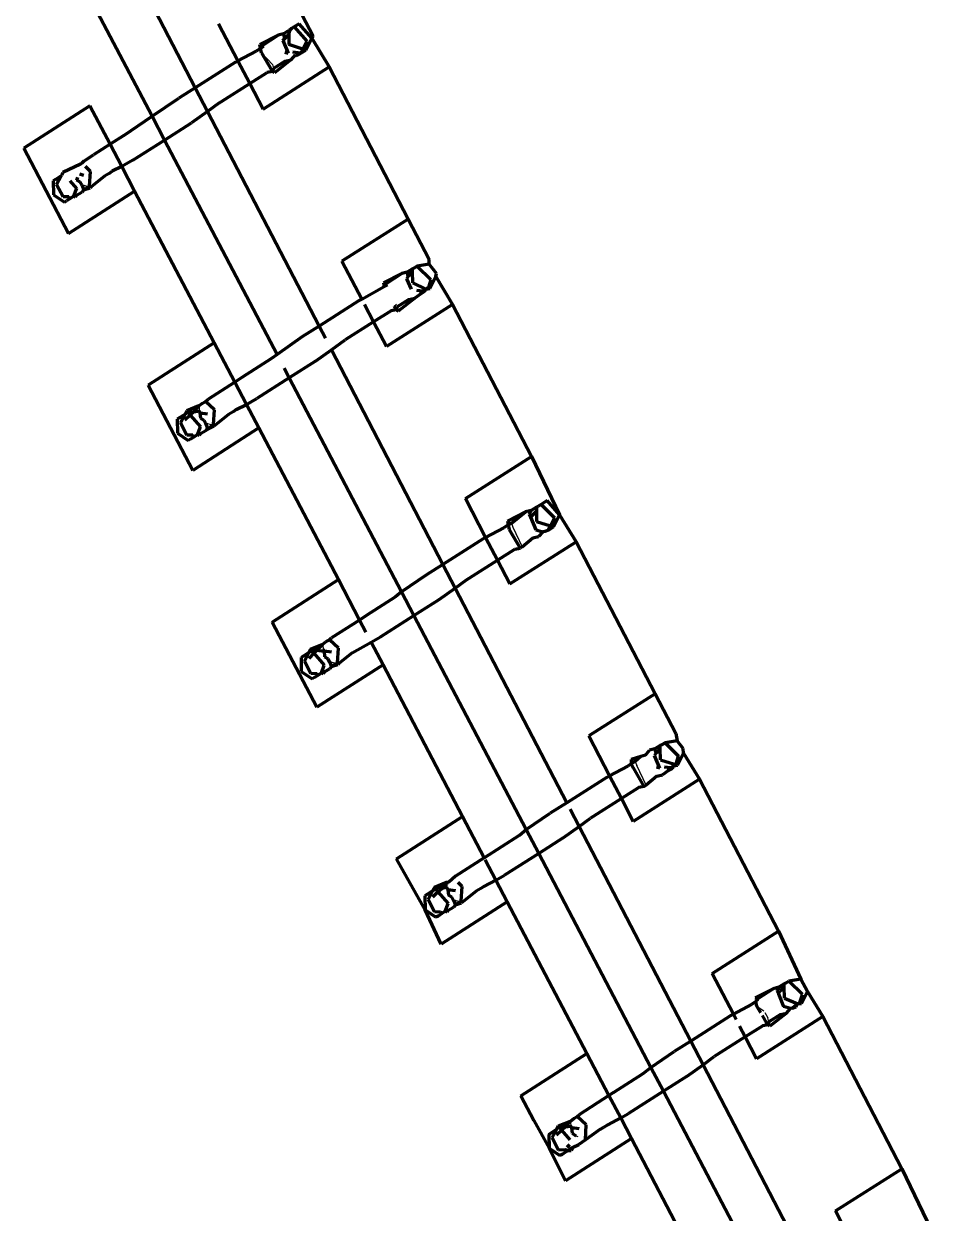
# Model space of a CAD drawing. Header units: millimetres. Extents: x 4307 to 31003, y 2809 to 20009.
# Drawn here: x 19234.49 to 19251.96, y 8599.74 to 8622.64 of the extents above; entities that cross this region are included whole.
import ezdxf

# ---------------------------------------------------------------- set-up
doc = ezdxf.new("R2010")
doc.units = ezdxf.units.MM
doc.layers.add('ProfileEdges', color=7, linetype='Continuous')

msp = doc.modelspace()

# ---------------------------------------------------------------- linework, layer by layer
for p, q in [((19239.034, 8622.238), (19239.073, 8622.214)), ((19239.069, 8622.082), (19239.28, 8621.854)), ((19239.298, 8621.778), (19239.259, 8621.753)), ((19239.28, 8621.854), (19239.298, 8621.778)), ((19235.512, 8619.654), (19235.516, 8619.628)), ((19235.741, 8619.499), (19235.609, 8619.536)), ((19235.768, 8619.483), (19235.741, 8619.499)), ((19241.458, 8617.624), (19241.418, 8617.649)), ((19241.458, 8617.624), (19241.477, 8617.59)), ((19241.621, 8617.202), (19241.67, 8617.24)), ((19237.862, 8615.28), (19237.866, 8615.255)), ((19237.866, 8615.255), (19237.87, 8615.184)), ((19238.125, 8614.91), (19237.994, 8614.947)), ((19238.152, 8614.894), (19238.125, 8614.91)), ((19243.803, 8613.06), (19243.878, 8613.026)), ((19243.878, 8613.026), (19243.908, 8612.945)), ((19243.908, 8612.945), (19244.086, 8612.568)), ((19240.247, 8610.691), (19240.251, 8610.666)), ((19240.251, 8610.666), (19240.254, 8610.595)), ((19240.509, 8610.321), (19240.378, 8610.357)), ((19240.537, 8610.305), (19240.509, 8610.321)), ((19246.187, 8608.471), (19246.263, 8608.437)), ((19246.263, 8608.437), (19246.292, 8608.356)), ((19246.47, 8607.979), (19246.292, 8608.356)), ((19242.631, 8606.102), (19242.635, 8606.076)), ((19242.635, 8606.076), (19242.639, 8606.006)), ((19242.893, 8605.731), (19242.762, 8605.768)), ((19242.921, 8605.716), (19242.893, 8605.731)), ((19248.606, 8603.725), (19248.739, 8603.634)), ((19248.757, 8603.603), (19248.817, 8603.497)), ((19248.796, 8603.396), (19248.835, 8603.421)), ((19248.835, 8603.421), (19248.817, 8603.497)), ((19245.015, 8601.513), (19245.019, 8601.487)), ((19245.019, 8601.487), (19245.023, 8601.416)), ((19245.167, 8601.205), (19245.124, 8601.223))]:
    msp.add_line(p, q)
at = {"layer": 'ProfileEdges', "lineweight": 211}
for p, q in [((19235.646, 8625.542), (19237.793, 8621.408)), ((19236.963, 8620.858), (19234.802, 8624.98)), ((19239.518, 8623.451), (19240.063, 8622.402)), ((19238.614, 8621.927), (19238.243, 8622.641)), ((19239.698, 8622.578), (19239.646, 8622.545)), ((19239.796, 8622.637), (19239.698, 8622.578)), ((19239.698, 8622.578), (19239.942, 8622.304)), ((19240.038, 8622.362), (19239.796, 8622.637)), ((19239.034, 8622.238), (19239.388, 8622.42)), ((19239.073, 8622.214), (19239.388, 8622.42)), ((19239.489, 8622.446), (19239.388, 8622.42)), ((19239.481, 8622.32), (19239.513, 8622.352)), ((19239.489, 8622.446), (19239.591, 8622.508)), ((19239.489, 8622.446), (19239.513, 8622.352)), ((19239.513, 8622.352), (19239.593, 8622.433)), ((19239.62, 8622.52), (19239.591, 8622.508)), ((19239.591, 8622.508), (19239.593, 8622.433)), ((19239.593, 8622.433), (19239.62, 8622.52)), ((19239.593, 8622.433), (19239.596, 8622.237)), ((19239.646, 8622.545), (19239.62, 8622.52)), ((19239.924, 8622.131), (19240.038, 8622.362)), ((19240.063, 8622.402), (19240.038, 8622.362)), ((19240.038, 8622.362), (19240.373, 8621.807)), ((19238.614, 8621.927), (19238.966, 8622.113)), ((19239.05, 8622.166), (19238.966, 8622.113)), ((19239.05, 8622.166), (19239.034, 8622.238)), ((19239.073, 8622.214), (19239.05, 8622.166)), ((19239.11, 8622.204), (19239.05, 8622.166)), ((19239.069, 8622.082), (19239.05, 8622.166)), ((19239.481, 8622.32), (19239.582, 8622.073)), ((19239.864, 8622.151), (19239.596, 8622.237)), ((19239.824, 8622.071), (19239.864, 8622.151)), ((19239.824, 8622.071), (19239.924, 8622.131)), ((19239.864, 8622.151), (19239.942, 8622.304)), ((19239.924, 8622.131), (19239.864, 8622.151)), ((19238.567, 8621.901), (19237.793, 8621.408)), ((19238.567, 8621.901), (19238.614, 8621.927)), ((19238.842, 8621.488), (19238.614, 8621.927)), ((19239.069, 8622.082), (19239.259, 8621.753)), ((19239.522, 8621.919), (19239.298, 8621.778)), ((19239.635, 8621.947), (19239.317, 8621.697)), ((19239.52, 8622.094), (19239.582, 8622.073)), ((19239.522, 8621.919), (19239.635, 8621.947)), ((19239.716, 8622.038), (19239.635, 8621.947)), ((19239.824, 8622.071), (19239.673, 8622.093)), ((19239.716, 8622.038), (19239.749, 8622.031)), ((19239.749, 8622.031), (19239.824, 8622.071)), ((19238.842, 8621.488), (19239.18, 8621.703)), ((19239.098, 8620.996), (19240.373, 8621.807)), ((19239.278, 8621.72), (19239.18, 8621.703)), ((19239.259, 8621.753), (19239.278, 8621.72)), ((19239.298, 8621.778), (19239.278, 8621.72)), ((19239.317, 8621.697), (19239.278, 8621.72)), ((19240.373, 8621.807), (19241.893, 8618.88)), ((19238.298, 8621.143), (19238.842, 8621.488)), ((19239.098, 8620.996), (19238.842, 8621.488)), ((19236.963, 8620.858), (19237.475, 8621.206)), ((19237.793, 8621.408), (19237.475, 8621.206)), ((19237.793, 8621.408), (19238.03, 8620.952)), ((19235.765, 8621.058), (19234.493, 8620.242)), ((19236.153, 8620.319), (19235.765, 8621.058)), ((19238.247, 8621.109), (19238.03, 8620.952)), ((19238.247, 8621.109), (19238.298, 8621.143)), ((19236.416, 8620.487), (19236.963, 8620.858)), ((19237.203, 8620.401), (19236.963, 8620.858)), ((19237.203, 8620.401), (19237.722, 8620.733)), ((19238.03, 8620.952), (19237.722, 8620.733)), ((19238.03, 8620.952), (19240.178, 8616.819)), ((19236.153, 8620.319), (19235.833, 8620.114)), ((19236.416, 8620.487), (19236.153, 8620.319)), ((19236.153, 8620.319), (19236.378, 8619.891)), ((19236.592, 8620.011), (19237.203, 8620.401)), ((19239.369, 8616.269), (19237.203, 8620.401)), ((19235.354, 8618.601), (19234.493, 8620.242)), ((19235.65, 8619.996), (19235.833, 8620.114)), ((19235.587, 8619.939), (19235.244, 8619.776)), ((19235.61, 8619.954), (19235.587, 8619.939)), ((19235.65, 8619.996), (19235.61, 8619.954)), ((19235.779, 8619.797), (19235.678, 8619.891)), ((19236.378, 8619.891), (19236.196, 8619.799)), ((19236.592, 8620.011), (19236.378, 8619.891)), ((19236.378, 8619.891), (19236.626, 8619.418)), ((19235.101, 8619.643), (19235.061, 8619.613)), ((19235.061, 8619.613), (19235.067, 8619.344)), ((19235.101, 8619.643), (19235.21, 8619.709)), ((19235.126, 8619.543), (19235.21, 8619.709)), ((19235.21, 8619.709), (19235.234, 8619.725)), ((19235.234, 8619.725), (19235.244, 8619.776)), ((19235.382, 8619.612), (19235.508, 8619.469)), ((19235.516, 8619.628), (19235.532, 8619.684)), ((19235.581, 8619.591), (19235.516, 8619.628)), ((19235.647, 8619.719), (19235.574, 8619.744)), ((19235.609, 8619.536), (19235.581, 8619.591)), ((19235.761, 8619.515), (19235.779, 8619.797)), ((19236.047, 8619.705), (19235.791, 8619.498)), ((19236.139, 8619.757), (19236.047, 8619.705)), ((19236.139, 8619.757), (19236.196, 8619.799)), ((19235.126, 8619.543), (19235.249, 8619.307)), ((19235.354, 8618.601), (19236.626, 8619.418)), ((19235.508, 8619.469), (19235.452, 8619.323)), ((19235.51, 8619.342), (19235.61, 8619.397)), ((19235.609, 8619.536), (19235.647, 8619.445)), ((19235.647, 8619.445), (19235.61, 8619.397)), ((19235.647, 8619.445), (19235.761, 8619.515)), ((19235.647, 8619.445), (19235.768, 8619.483)), ((19235.768, 8619.483), (19235.761, 8619.515)), ((19235.791, 8619.498), (19235.768, 8619.483)), ((19238.157, 8616.497), (19236.626, 8619.418)), ((19235.067, 8619.344), (19235.275, 8619.205)), ((19235.363, 8619.305), (19235.249, 8619.307)), ((19235.275, 8619.205), (19235.317, 8619.228)), ((19235.389, 8619.276), (19235.317, 8619.228)), ((19235.389, 8619.276), (19235.363, 8619.305)), ((19235.389, 8619.276), (19235.452, 8619.323)), ((19235.452, 8619.323), (19235.49, 8619.303)), ((19235.51, 8619.342), (19235.49, 8619.303)), ((19241.893, 8618.88), (19240.618, 8618.069)), ((19241.893, 8618.88), (19242.298, 8618.101)), ((19240.998, 8617.338), (19240.618, 8618.069)), ((19242.299, 8618.009), (19242.067, 8617.973)), ((19242.299, 8618.009), (19242.298, 8618.101)), ((19242.438, 8617.831), (19242.299, 8618.009)), ((19241.772, 8617.831), (19241.418, 8617.649)), ((19241.772, 8617.831), (19241.458, 8617.624)), ((19241.874, 8617.856), (19241.772, 8617.831)), ((19241.893, 8617.778), (19241.865, 8617.731)), ((19241.976, 8617.919), (19241.874, 8617.856)), ((19241.893, 8617.778), (19241.874, 8617.856)), ((19241.977, 8617.865), (19241.893, 8617.778)), ((19242.004, 8617.931), (19241.976, 8617.919)), ((19241.977, 8617.865), (19241.976, 8617.919)), ((19241.98, 8617.648), (19241.977, 8617.865)), ((19242.004, 8617.931), (19242.067, 8617.973)), ((19242.067, 8617.973), (19242.03, 8617.956)), ((19242.067, 8617.973), (19242.326, 8617.715)), ((19242.422, 8617.773), (19242.308, 8617.542)), ((19242.422, 8617.773), (19242.438, 8617.831)), ((19242.422, 8617.773), (19242.748, 8617.236)), ((19240.998, 8617.338), (19241.433, 8617.581)), ((19241.418, 8617.649), (19241.433, 8617.581)), ((19241.458, 8617.624), (19241.433, 8617.581)), ((19241.433, 8617.581), (19241.494, 8617.615)), ((19241.954, 8617.532), (19241.865, 8617.731)), ((19241.98, 8617.648), (19242.233, 8617.53)), ((19242.233, 8617.53), (19242.179, 8617.49)), ((19242.233, 8617.53), (19242.208, 8617.482)), ((19242.28, 8617.565), (19242.233, 8617.53)), ((19242.233, 8617.53), (19242.308, 8617.542)), ((19242.326, 8617.715), (19242.28, 8617.565)), ((19240.951, 8617.312), (19240.178, 8616.819)), ((19240.951, 8617.312), (19240.998, 8617.338)), ((19241.906, 8617.33), (19241.682, 8617.188)), ((19242.019, 8617.358), (19241.701, 8617.108)), ((19241.906, 8617.33), (19242.019, 8617.358)), ((19242.134, 8617.442), (19242.019, 8617.358)), ((19242.179, 8617.49), (19242.057, 8617.503)), ((19242.134, 8617.442), (19242.101, 8617.449)), ((19242.208, 8617.482), (19242.134, 8617.442)), ((19242.208, 8617.482), (19242.179, 8617.49)), ((19241.053, 8617.233), (19241.226, 8616.899)), ((19241.564, 8617.113), (19241.226, 8616.899)), ((19242.748, 8617.236), (19241.473, 8616.425)), ((19241.662, 8617.131), (19241.564, 8617.113)), ((19241.621, 8617.202), (19241.662, 8617.131)), ((19241.682, 8617.188), (19241.662, 8617.131)), ((19241.662, 8617.131), (19241.701, 8617.108)), ((19242.748, 8617.236), (19244.268, 8614.309)), ((19241.226, 8616.899), (19240.682, 8616.554)), ((19241.473, 8616.425), (19241.226, 8616.899)), ((19239.86, 8616.616), (19239.369, 8616.269)), ((19240.178, 8616.819), (19239.86, 8616.616)), ((19240.178, 8616.819), (19240.3, 8616.583)), ((19238.157, 8616.497), (19236.885, 8615.681)), ((19238.556, 8615.737), (19238.157, 8616.497)), ((19240.415, 8616.363), (19240.682, 8616.554)), ((19239.263, 8616.194), (19238.693, 8615.829)), ((19239.369, 8616.269), (19239.263, 8616.194)), ((19240.106, 8616.143), (19240.415, 8616.363)), ((19240.415, 8616.363), (19242.562, 8612.23)), ((19239.603, 8615.822), (19239.506, 8616.008)), ((19240.106, 8616.143), (19239.603, 8615.822)), ((19238.556, 8615.737), (19238.035, 8615.407)), ((19238.693, 8615.829), (19238.556, 8615.737)), ((19238.779, 8615.311), (19238.556, 8615.737)), ((19239.603, 8615.822), (19238.977, 8615.422)), ((19241.764, 8611.702), (19239.603, 8615.822)), ((19237.745, 8614.041), (19236.885, 8615.681)), ((19237.862, 8615.28), (19237.633, 8615.184)), ((19237.768, 8615.166), (19237.862, 8615.28)), ((19237.862, 8615.28), (19237.931, 8615.336)), ((19237.931, 8615.336), (19237.994, 8615.364)), ((19237.994, 8615.364), (19238.035, 8615.407)), ((19238.163, 8615.208), (19237.994, 8615.364)), ((19238.58, 8615.21), (19238.779, 8615.311)), ((19238.779, 8615.311), (19238.977, 8615.422)), ((19238.779, 8615.311), (19239.017, 8614.857)), ((19237.485, 8615.054), (19237.445, 8615.024)), ((19237.445, 8615.024), (19237.451, 8614.755)), ((19237.485, 8615.054), (19237.601, 8615.124)), ((19237.51, 8614.953), (19237.601, 8615.124)), ((19237.696, 8615.101), (19237.595, 8615.01)), ((19237.601, 8615.124), (19237.633, 8615.184)), ((19237.649, 8615.155), (19237.601, 8615.124)), ((19237.633, 8615.184), (19237.768, 8615.166)), ((19237.649, 8615.155), (19237.696, 8615.101)), ((19237.768, 8615.166), (19237.696, 8615.101)), ((19237.696, 8615.101), (19237.892, 8614.879)), ((19237.768, 8615.166), (19237.87, 8615.184)), ((19237.87, 8615.184), (19237.888, 8615.15)), ((19237.888, 8615.15), (19238.031, 8615.13)), ((19237.9, 8615.039), (19237.888, 8615.15)), ((19237.965, 8615.001), (19237.9, 8615.039)), ((19238.145, 8614.926), (19238.163, 8615.208)), ((19238.431, 8615.116), (19238.175, 8614.908)), ((19238.524, 8615.168), (19238.431, 8615.116)), ((19238.58, 8615.21), (19238.524, 8615.168)), ((19237.51, 8614.953), (19237.633, 8614.717)), ((19239.017, 8614.857), (19237.745, 8614.041)), ((19237.836, 8614.734), (19237.892, 8614.879)), ((19237.895, 8614.753), (19237.995, 8614.808)), ((19237.994, 8614.947), (19237.965, 8615.001)), ((19237.994, 8614.947), (19238.031, 8614.856)), ((19238.031, 8614.856), (19237.995, 8614.808)), ((19237.995, 8614.808), (19238.023, 8614.83)), ((19238.023, 8614.83), (19238.125, 8614.91)), ((19238.023, 8614.83), (19238.152, 8614.894)), ((19238.125, 8614.91), (19238.145, 8614.926)), ((19238.152, 8614.894), (19238.145, 8614.926)), ((19238.175, 8614.908), (19238.152, 8614.894)), ((19240.548, 8611.936), (19239.017, 8614.857)), ((19237.451, 8614.755), (19237.659, 8614.616)), ((19237.747, 8614.716), (19237.633, 8614.717)), ((19237.702, 8614.639), (19237.659, 8614.616)), ((19237.773, 8614.686), (19237.702, 8614.639)), ((19237.773, 8614.686), (19237.747, 8614.716)), ((19237.773, 8614.686), (19237.836, 8614.734)), ((19237.895, 8614.753), (19237.836, 8614.734)), ((19237.874, 8614.714), (19237.836, 8614.734)), ((19237.895, 8614.753), (19237.874, 8614.714)), ((19242.993, 8613.498), (19244.268, 8614.309)), ((19244.268, 8614.309), (19244.806, 8613.184)), ((19243.383, 8612.749), (19242.993, 8613.498)), ((19244.564, 8613.459), (19244.452, 8613.384)), ((19244.806, 8613.184), (19244.564, 8613.459)), ((19244.15, 8613.24), (19243.803, 8613.06)), ((19243.878, 8613.026), (19244.15, 8613.24)), ((19244.258, 8613.267), (19244.15, 8613.24)), ((19244.258, 8613.267), (19244.219, 8613.2)), ((19244.219, 8613.2), (19244.249, 8613.142)), ((19244.249, 8613.142), (19244.361, 8613.254)), ((19244.36, 8613.329), (19244.258, 8613.267)), ((19244.388, 8613.342), (19244.36, 8613.329)), ((19244.36, 8613.329), (19244.361, 8613.254)), ((19244.361, 8613.254), (19244.365, 8613.059)), ((19244.452, 8613.384), (19244.388, 8613.342)), ((19244.452, 8613.384), (19244.711, 8613.126)), ((19244.692, 8612.953), (19244.806, 8613.184)), ((19244.806, 8613.184), (19245.123, 8612.664)), ((19243.818, 8612.992), (19243.735, 8612.934)), ((19243.803, 8613.06), (19243.818, 8612.992)), ((19243.878, 8613.026), (19243.818, 8612.992)), ((19243.818, 8612.992), (19243.838, 8612.903)), ((19244.249, 8613.142), (19244.351, 8612.895)), ((19244.365, 8613.059), (19244.633, 8612.972)), ((19244.593, 8612.892), (19244.633, 8612.972)), ((19244.593, 8612.892), (19244.692, 8612.953)), ((19244.633, 8612.972), (19244.711, 8613.126)), ((19244.633, 8612.972), (19244.692, 8612.953)), ((19243.335, 8612.723), (19242.562, 8612.23)), ((19243.383, 8612.749), (19243.335, 8612.723)), ((19243.735, 8612.934), (19243.383, 8612.749)), ((19243.383, 8612.749), (19243.611, 8612.309)), ((19243.838, 8612.903), (19244.047, 8612.542)), ((19244.086, 8612.568), (19244.291, 8612.741)), ((19244.291, 8612.741), (19244.403, 8612.769)), ((19244.351, 8612.895), (19244.485, 8612.86)), ((19244.485, 8612.86), (19244.403, 8612.769)), ((19244.524, 8612.863), (19244.485, 8612.86)), ((19244.593, 8612.892), (19244.524, 8612.863)), ((19243.611, 8612.309), (19243.948, 8612.524)), ((19243.848, 8611.854), (19245.123, 8612.664)), ((19243.948, 8612.524), (19244.047, 8612.542)), ((19244.086, 8612.568), (19244.047, 8612.542)), ((19246.643, 8609.737), (19245.123, 8612.664)), ((19243.066, 8611.964), (19243.611, 8612.309)), ((19243.848, 8611.854), (19243.611, 8612.309)), ((19242.244, 8612.027), (19241.764, 8611.702)), ((19242.562, 8612.23), (19242.244, 8612.027)), ((19242.562, 8612.23), (19242.799, 8611.774)), ((19239.276, 8611.12), (19240.548, 8611.936)), ((19240.956, 8611.158), (19240.548, 8611.936)), ((19242.799, 8611.774), (19243.016, 8611.931)), ((19243.016, 8611.931), (19243.066, 8611.964)), ((19241.647, 8611.604), (19241.078, 8611.24)), ((19241.764, 8611.702), (19241.647, 8611.604)), ((19242.004, 8611.244), (19241.764, 8611.702)), ((19242.49, 8611.554), (19242.799, 8611.774)), ((19242.799, 8611.774), (19244.946, 8607.641)), ((19242.004, 8611.244), (19242.49, 8611.554)), ((19240.136, 8609.48), (19239.276, 8611.12)), ((19240.956, 8611.158), (19240.419, 8610.818)), ((19241.078, 8611.24), (19240.956, 8611.158)), ((19241.079, 8610.924), (19240.956, 8611.158)), ((19241.361, 8610.833), (19242.004, 8611.244)), ((19244.164, 8607.123), (19242.004, 8611.244)), ((19240.012, 8610.597), (19240.247, 8610.691)), ((19240.137, 8610.58), (19240.247, 8610.691)), ((19240.247, 8610.691), (19240.315, 8610.747)), ((19240.379, 8610.775), (19240.315, 8610.747)), ((19240.379, 8610.775), (19240.419, 8610.818)), ((19240.548, 8610.619), (19240.379, 8610.775)), ((19240.815, 8610.527), (19241.18, 8610.731)), ((19241.18, 8610.731), (19241.361, 8610.833)), ((19241.18, 8610.731), (19241.408, 8610.296)), ((19239.869, 8610.465), (19239.83, 8610.435)), ((19239.83, 8610.435), (19239.835, 8610.166)), ((19239.869, 8610.465), (19239.979, 8610.531)), ((19239.894, 8610.364), (19239.979, 8610.531)), ((19239.979, 8610.531), (19240.012, 8610.597)), ((19239.979, 8610.531), (19240.033, 8610.566)), ((19240.075, 8610.518), (19239.979, 8610.42)), ((19240.012, 8610.597), (19240.137, 8610.58)), ((19240.033, 8610.566), (19240.075, 8610.518)), ((19240.075, 8610.518), (19240.137, 8610.58)), ((19240.075, 8610.518), (19240.277, 8610.29)), ((19240.137, 8610.58), (19240.272, 8610.561)), ((19240.272, 8610.561), (19240.254, 8610.595)), ((19240.415, 8610.541), (19240.272, 8610.561)), ((19240.272, 8610.561), (19240.284, 8610.45)), ((19240.35, 8610.412), (19240.284, 8610.45)), ((19240.529, 8610.336), (19240.548, 8610.619)), ((19240.815, 8610.527), (19240.559, 8610.319)), ((19239.894, 8610.364), (19240.017, 8610.128)), ((19241.408, 8610.296), (19240.136, 8609.48)), ((19240.221, 8610.144), (19240.277, 8610.29)), ((19240.279, 8610.164), (19240.379, 8610.219)), ((19240.378, 8610.357), (19240.35, 8610.412)), ((19240.378, 8610.357), (19240.416, 8610.266)), ((19240.416, 8610.266), (19240.379, 8610.219)), ((19240.416, 8610.266), (19240.509, 8610.321)), ((19240.416, 8610.266), (19240.537, 8610.305)), ((19240.509, 8610.321), (19240.529, 8610.336)), ((19240.537, 8610.305), (19240.529, 8610.336)), ((19240.559, 8610.319), (19240.537, 8610.305)), ((19242.939, 8607.375), (19241.408, 8610.296)), ((19239.835, 8610.166), (19240.043, 8610.026)), ((19240.132, 8610.126), (19240.017, 8610.128)), ((19240.086, 8610.05), (19240.043, 8610.026)), ((19240.157, 8610.097), (19240.086, 8610.05)), ((19240.157, 8610.097), (19240.132, 8610.126)), ((19240.157, 8610.097), (19240.221, 8610.144)), ((19240.279, 8610.164), (19240.221, 8610.144)), ((19240.221, 8610.144), (19240.259, 8610.124)), ((19240.279, 8610.164), (19240.259, 8610.124)), ((19246.643, 8609.737), (19245.368, 8608.927)), ((19246.643, 8609.737), (19247.041, 8608.972)), ((19245.767, 8608.16), (19245.368, 8608.927)), ((19247.068, 8608.83), (19246.836, 8608.795)), ((19247.041, 8608.972), (19247.068, 8608.83)), ((19247.188, 8608.688), (19247.068, 8608.83)), ((19246.462, 8608.56), (19246.534, 8608.651)), ((19246.642, 8608.678), (19246.534, 8608.651)), ((19246.662, 8608.6), (19246.634, 8608.553)), ((19246.744, 8608.74), (19246.642, 8608.678)), ((19246.662, 8608.6), (19246.642, 8608.678)), ((19246.745, 8608.686), (19246.662, 8608.6)), ((19246.773, 8608.753), (19246.744, 8608.74)), ((19246.745, 8608.686), (19246.744, 8608.74)), ((19246.749, 8608.47), (19246.745, 8608.686)), ((19246.773, 8608.753), (19246.836, 8608.795)), ((19246.799, 8608.778), (19246.836, 8608.795)), ((19246.836, 8608.795), (19247.095, 8608.536)), ((19247.19, 8608.595), (19247.077, 8608.364)), ((19247.19, 8608.595), (19247.188, 8608.688)), ((19247.19, 8608.595), (19247.498, 8608.093)), ((19246.182, 8608.391), (19246.119, 8608.345)), ((19246.187, 8608.471), (19246.182, 8608.391)), ((19246.263, 8608.437), (19246.182, 8608.391)), ((19246.182, 8608.391), (19246.222, 8608.314)), ((19246.371, 8608.53), (19246.187, 8608.471)), ((19246.371, 8608.53), (19246.263, 8608.437)), ((19246.462, 8608.56), (19246.371, 8608.53)), ((19246.735, 8608.305), (19246.634, 8608.553)), ((19246.749, 8608.47), (19247.017, 8608.383)), ((19247.049, 8608.387), (19247.001, 8608.352)), ((19247.001, 8608.352), (19247.077, 8608.364)), ((19247.017, 8608.383), (19247.049, 8608.387)), ((19247.049, 8608.387), (19247.095, 8608.536)), ((19247.049, 8608.387), (19247.077, 8608.364)), ((19245.72, 8608.133), (19244.946, 8607.641)), ((19245.72, 8608.133), (19245.767, 8608.16)), ((19245.767, 8608.16), (19246.119, 8608.345)), ((19245.767, 8608.16), (19245.995, 8607.72)), ((19246.222, 8608.314), (19246.431, 8607.952)), ((19246.675, 8608.152), (19246.47, 8607.979)), ((19246.735, 8608.305), (19246.673, 8608.327)), ((19246.675, 8608.152), (19246.788, 8608.18)), ((19246.902, 8608.264), (19246.788, 8608.18)), ((19246.948, 8608.312), (19246.826, 8608.325)), ((19246.902, 8608.264), (19246.869, 8608.271)), ((19246.902, 8608.264), (19246.977, 8608.303)), ((19247.001, 8608.352), (19246.948, 8608.312)), ((19246.977, 8608.303), (19246.948, 8608.312)), ((19246.977, 8608.303), (19247.001, 8608.352)), ((19246.333, 8607.935), (19245.995, 8607.72)), ((19247.498, 8608.093), (19246.223, 8607.282)), ((19246.431, 8607.952), (19246.333, 8607.935)), ((19246.431, 8607.952), (19246.47, 8607.979)), ((19249.018, 8605.166), (19247.498, 8608.093)), ((19245.995, 8607.72), (19245.451, 8607.375)), ((19246.223, 8607.282), (19245.995, 8607.72)), ((19244.946, 8607.641), (19244.628, 8607.438)), ((19245.009, 8607.519), (19245.183, 8607.185)), ((19241.667, 8606.559), (19242.939, 8607.375)), ((19243.355, 8606.583), (19242.939, 8607.375)), ((19244.164, 8607.123), (19244.628, 8607.438)), ((19245.183, 8607.185), (19245.4, 8607.342)), ((19245.451, 8607.375), (19245.4, 8607.342)), ((19243.355, 8606.583), (19244.032, 8607.015)), ((19244.032, 8607.015), (19244.164, 8607.123)), ((19244.405, 8606.665), (19244.164, 8607.123)), ((19244.875, 8606.965), (19245.183, 8607.185)), ((19245.183, 8607.185), (19247.331, 8603.052)), ((19244.875, 8606.965), (19244.405, 8606.665)), ((19242.22, 8605.577), (19241.667, 8606.559)), ((19243.355, 8606.583), (19242.801, 8606.228)), ((19243.376, 8606.543), (19243.581, 8606.152)), ((19244.405, 8606.665), (19243.745, 8606.244)), ((19246.565, 8602.545), (19244.405, 8606.665)), ((19242.631, 8606.102), (19242.396, 8606.008)), ((19242.396, 8606.008), (19242.635, 8606.076)), ((19242.537, 8605.988), (19242.631, 8606.102)), ((19242.674, 8606.111), (19242.631, 8606.102)), ((19242.635, 8606.076), (19242.644, 8606.127)), ((19242.801, 8606.228), (19242.674, 8606.111)), ((19242.932, 8606.03), (19242.853, 8606.103)), ((19243.349, 8606.031), (19243.581, 8606.152)), ((19243.581, 8606.152), (19243.745, 8606.244)), ((19243.581, 8606.152), (19243.8, 8605.735)), ((19242.253, 8605.876), (19242.214, 8605.846)), ((19242.214, 8605.846), (19242.22, 8605.577)), ((19242.253, 8605.876), (19242.363, 8605.942)), ((19242.363, 8605.942), (19242.278, 8605.775)), ((19242.396, 8606.008), (19242.363, 8605.942)), ((19242.363, 8605.942), (19242.417, 8605.977)), ((19242.364, 8605.831), (19242.465, 8605.923)), ((19242.537, 8605.988), (19242.396, 8606.008)), ((19242.417, 8605.977), (19242.465, 8605.923)), ((19242.465, 8605.923), (19242.537, 8605.988)), ((19242.465, 8605.923), (19242.661, 8605.701)), ((19242.639, 8606.006), (19242.537, 8605.988)), ((19242.639, 8606.006), (19242.656, 8605.972)), ((19242.656, 8605.972), (19242.8, 8605.952)), ((19242.656, 8605.972), (19242.669, 8605.86)), ((19242.734, 8605.823), (19242.669, 8605.86)), ((19242.913, 8605.747), (19242.932, 8606.03)), ((19243.2, 8605.937), (19242.943, 8605.73)), ((19243.292, 8605.99), (19243.2, 8605.937)), ((19243.349, 8606.031), (19243.292, 8605.99)), ((19242.401, 8605.539), (19242.278, 8605.775)), ((19243.8, 8605.735), (19242.528, 8604.919)), ((19242.605, 8605.555), (19242.661, 8605.701)), ((19242.663, 8605.575), (19242.763, 8605.629)), ((19242.762, 8605.768), (19242.734, 8605.823)), ((19242.762, 8605.768), (19242.8, 8605.677)), ((19242.8, 8605.677), (19242.763, 8605.629)), ((19242.893, 8605.731), (19242.8, 8605.677)), ((19242.8, 8605.677), (19242.921, 8605.716)), ((19242.913, 8605.747), (19242.893, 8605.731)), ((19242.921, 8605.716), (19242.913, 8605.747)), ((19242.943, 8605.73), (19242.921, 8605.716)), ((19245.331, 8602.815), (19243.8, 8605.735)), ((19242.22, 8605.577), (19242.427, 8605.437)), ((19242.528, 8604.919), (19242.22, 8605.577)), ((19242.516, 8605.537), (19242.401, 8605.539)), ((19242.47, 8605.46), (19242.427, 8605.437)), ((19242.542, 8605.508), (19242.47, 8605.46)), ((19242.542, 8605.508), (19242.516, 8605.537)), ((19242.605, 8605.555), (19242.542, 8605.508)), ((19242.663, 8605.575), (19242.605, 8605.555)), ((19242.643, 8605.535), (19242.605, 8605.555)), ((19242.663, 8605.575), (19242.643, 8605.535)), ((19247.743, 8604.356), (19249.018, 8605.166)), ((19249.018, 8605.166), (19249.452, 8604.241)), ((19248.151, 8603.571), (19247.743, 8604.356)), ((19249.452, 8604.241), (19249.22, 8604.206)), ((19249.575, 8604.005), (19249.452, 8604.241)), ((19248.918, 8604.061), (19248.571, 8603.882)), ((19248.918, 8604.061), (19248.611, 8603.857)), ((19249.027, 8604.089), (19248.918, 8604.061)), ((19248.988, 8604.021), (19249.027, 8604.089)), ((19248.988, 8604.021), (19249.018, 8603.963)), ((19249.046, 8604.011), (19249.018, 8603.963)), ((19249.129, 8604.151), (19249.027, 8604.089)), ((19249.13, 8604.097), (19249.046, 8604.011)), ((19249.157, 8604.164), (19249.129, 8604.151)), ((19249.13, 8604.097), (19249.129, 8604.151)), ((19249.133, 8603.881), (19249.13, 8604.097)), ((19249.157, 8604.164), (19249.22, 8604.206)), ((19249.479, 8603.947), (19249.22, 8604.206)), ((19248.586, 8603.814), (19248.503, 8603.756)), ((19248.571, 8603.882), (19248.611, 8603.857)), ((19248.611, 8603.857), (19248.586, 8603.814)), ((19248.606, 8603.725), (19248.586, 8603.814)), ((19248.647, 8603.847), (19248.611, 8603.857)), ((19249.018, 8603.963), (19249.119, 8603.716)), ((19249.133, 8603.881), (19249.389, 8603.769)), ((19249.433, 8603.797), (19249.389, 8603.769)), ((19249.433, 8603.797), (19249.479, 8603.947)), ((19249.575, 8604.005), (19249.461, 8603.775)), ((19249.575, 8604.005), (19249.873, 8603.522)), ((19248.104, 8603.544), (19248.151, 8603.571)), ((19248.151, 8603.571), (19248.503, 8603.756)), ((19248.206, 8603.466), (19248.151, 8603.571)), ((19248.68, 8603.597), (19248.606, 8603.725)), ((19249.059, 8603.563), (19248.835, 8603.421)), ((19249.172, 8603.59), (19248.854, 8603.34)), ((19249.059, 8603.563), (19249.172, 8603.59)), ((19249.254, 8603.682), (19249.119, 8603.716)), ((19249.172, 8603.59), (19249.254, 8603.682)), ((19249.292, 8603.685), (19249.254, 8603.682)), ((19249.332, 8603.723), (19249.292, 8603.685)), ((19249.292, 8603.685), (19249.361, 8603.714)), ((19249.389, 8603.769), (19249.332, 8603.723)), ((19249.361, 8603.714), (19249.332, 8603.723)), ((19249.361, 8603.714), (19249.389, 8603.769)), ((19249.389, 8603.769), (19249.461, 8603.775)), ((19248.104, 8603.544), (19247.331, 8603.052)), ((19248.272, 8603.337), (19248.38, 8603.131)), ((19248.717, 8603.346), (19248.38, 8603.131)), ((19249.873, 8603.522), (19248.598, 8602.711)), ((19248.796, 8603.396), (19248.71, 8603.545)), ((19248.815, 8603.363), (19248.717, 8603.346)), ((19248.815, 8603.363), (19248.796, 8603.396)), ((19248.835, 8603.421), (19248.815, 8603.363)), ((19248.854, 8603.34), (19248.815, 8603.363)), ((19251.393, 8600.595), (19249.873, 8603.522)), ((19248.38, 8603.131), (19247.835, 8602.786)), ((19248.598, 8602.711), (19248.38, 8603.131)), ((19247.331, 8603.052), (19247.012, 8602.849)), ((19247.331, 8603.052), (19247.568, 8602.596)), ((19244.059, 8601.999), (19245.331, 8602.815)), ((19245.757, 8602.001), (19245.331, 8602.815)), ((19246.565, 8602.545), (19247.012, 8602.849)), ((19247.568, 8602.596), (19247.784, 8602.752)), ((19247.835, 8602.786), (19247.784, 8602.752)), ((19245.846, 8602.062), (19246.416, 8602.426)), ((19246.416, 8602.426), (19246.565, 8602.545)), ((19246.805, 8602.086), (19246.565, 8602.545)), ((19247.259, 8602.376), (19247.568, 8602.596)), ((19247.568, 8602.596), (19249.715, 8598.462)), ((19247.259, 8602.376), (19246.805, 8602.086)), ((19244.31, 8601.52), (19244.059, 8601.999)), ((19245.757, 8602.001), (19245.188, 8601.64)), ((19245.846, 8602.062), (19245.757, 8602.001)), ((19245.982, 8601.572), (19245.757, 8602.001)), ((19246.805, 8602.086), (19246.13, 8601.655)), ((19248.965, 8597.967), (19246.805, 8602.086)), ((19244.31, 8601.52), (19244.604, 8600.988)), ((19244.786, 8601.417), (19245.015, 8601.513)), ((19244.921, 8601.398), (19245.015, 8601.513)), ((19245.015, 8601.513), (19245.084, 8601.568)), ((19245.084, 8601.568), (19245.147, 8601.597)), ((19245.147, 8601.597), (19245.188, 8601.64)), ((19245.316, 8601.441), (19245.147, 8601.597)), ((19245.733, 8601.442), (19245.982, 8601.572)), ((19245.982, 8601.572), (19246.13, 8601.655)), ((19246.191, 8601.174), (19245.982, 8601.572)), ((19244.598, 8601.256), (19244.762, 8601.362)), ((19244.663, 8601.186), (19244.762, 8601.362)), ((19244.849, 8601.334), (19244.748, 8601.242)), ((19244.762, 8601.362), (19244.786, 8601.417)), ((19244.802, 8601.388), (19244.762, 8601.362)), ((19244.786, 8601.417), (19244.921, 8601.398)), ((19244.849, 8601.334), (19244.802, 8601.388)), ((19244.921, 8601.398), (19244.849, 8601.334)), ((19245.011, 8601.15), (19244.849, 8601.334)), ((19244.921, 8601.398), (19245.023, 8601.416)), ((19245.041, 8601.382), (19245.023, 8601.416)), ((19245.184, 8601.362), (19245.041, 8601.382)), ((19245.053, 8601.271), (19245.041, 8601.382)), ((19245.124, 8601.223), (19245.053, 8601.271)), ((19245.306, 8601.15), (19245.316, 8601.441)), ((19245.584, 8601.348), (19245.306, 8601.15)), ((19245.65, 8601.385), (19245.584, 8601.348)), ((19245.733, 8601.442), (19245.65, 8601.385)), ((19244.598, 8601.256), (19244.604, 8600.988)), ((19244.663, 8601.186), (19244.786, 8600.95)), ((19246.191, 8601.174), (19244.919, 8600.358)), ((19244.953, 8601.007), (19245.001, 8601.061)), ((19245.055, 8601), (19245.175, 8601.062)), ((19245.306, 8601.15), (19245.175, 8601.062)), ((19247.722, 8598.254), (19246.191, 8601.174)), ((19244.604, 8600.988), (19244.812, 8600.848)), ((19244.919, 8600.358), (19244.604, 8600.988)), ((19244.911, 8600.96), (19244.786, 8600.95)), ((19244.855, 8600.871), (19244.812, 8600.848)), ((19244.926, 8600.919), (19244.855, 8600.871)), ((19244.926, 8600.919), (19244.911, 8600.96)), ((19244.972, 8600.947), (19244.911, 8600.96)), ((19244.926, 8600.919), (19244.972, 8600.947)), ((19244.972, 8600.947), (19245.027, 8600.946)), ((19245.055, 8601), (19244.989, 8600.966)), ((19245.055, 8601), (19245.027, 8600.946)), ((19250.118, 8599.784), (19251.393, 8600.595)), ((19251.393, 8600.595), (19251.959, 8599.416)), ((19250.535, 8598.981), (19250.118, 8599.784))]:
    msp.add_line(p, q, dxfattribs=at)

doc.saveas('drawing.dxf')
